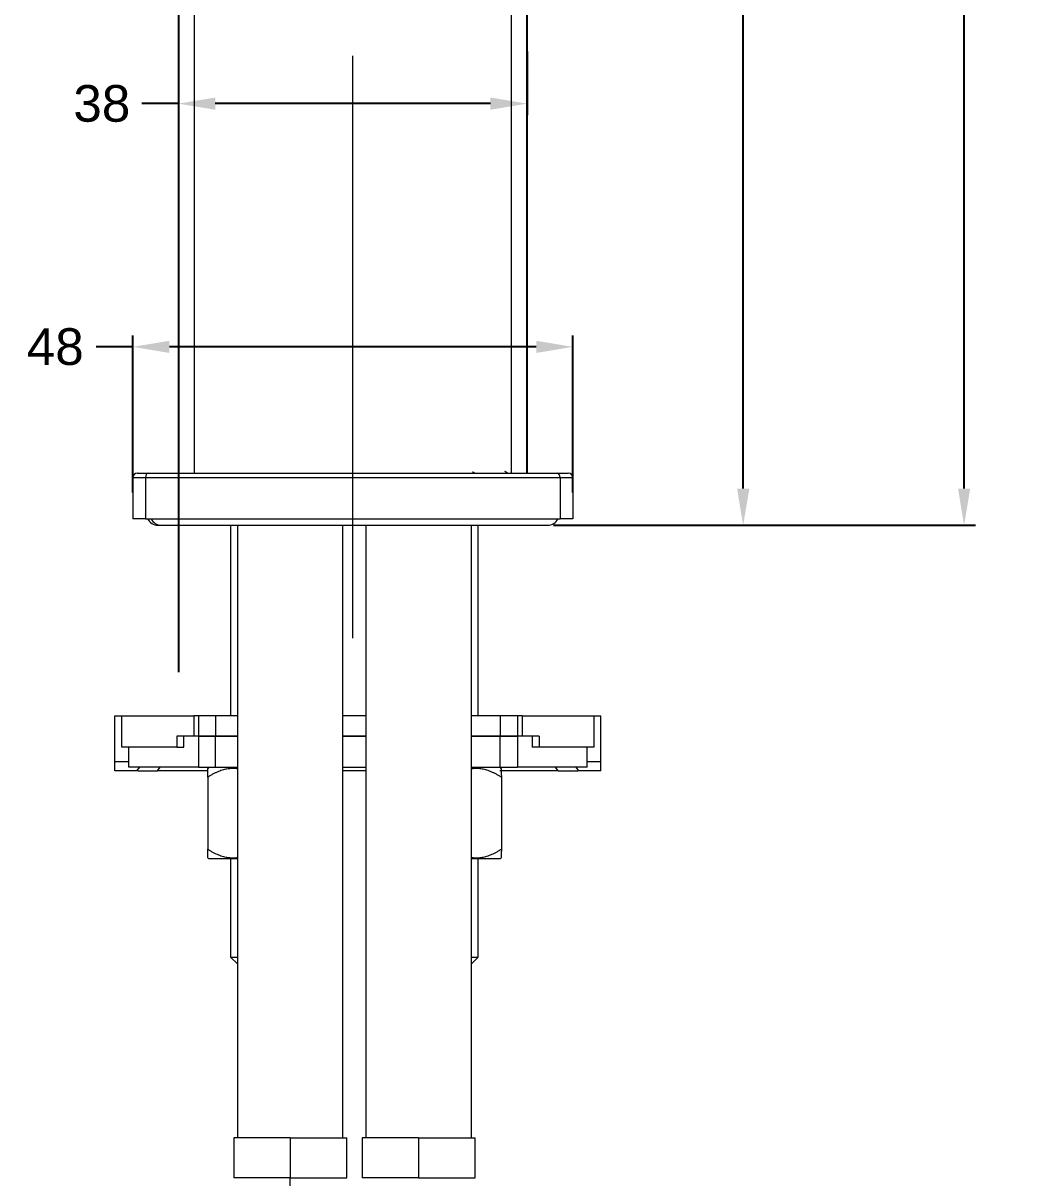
# Model space of a CAD drawing. Header units: millimetres. Extents: x 12315 to 13156, y -3112 to -2518.
# Drawn here: x 12585.3 to 12695.4, y -2968.9 to -2842.9 of the extents above; entities that cross this region are included whole.
import ezdxf

# ---------------------------------------------------------------- set-up
doc = ezdxf.new("R2010")
doc.units = ezdxf.units.MM
doc.linetypes.add('CENTERX2', pattern=[101.6, 63.5, -12.7, 12.7, -12.7])
doc.layers.add('CENTER', color=1, linetype='CENTERX2', lineweight=15)
doc.layers.add('DIM_', color=5, linetype='Continuous', lineweight=9)
doc.styles.get("Standard").update_dxf_attribs({"font": 'arial.ttf'})
doc.dimstyles.new('사본(2) STANDARD', dxfattribs={"dimscale": 0, "dimtxt": 4, "dimasz": 4, "dimexe": 1.25, "dimexo": 0.625, "dimgap": 1.5, "dimtad": 3, "dimtih": 1, "dimtoh": 1, "dimdec": 1, "dimzin": 9, "dimdsep": 46, "dimtxsty": 'Standard', "dimcen": 2.5, "dimclrd": 5, "dimclre": 5, "dimclrt": 5, "dimadec": 0, "dimazin": 0, "dimtfac": 1, "dimtdec": 1, "dimtmove": 0, "dimatfit": 3, "dimfxl": 1.25, "dimtfill": 1, "dimtolj": 1, "dimtzin": 0, "dimarcsym": 0})

# ---------------------------------------------------------------- blocks, each defined once
blk = doc.blocks.new('*D4')
at = {"layer": 'Defpoints', "color": 0, "transparency": 16777216}
for p in [(12621.3, -2727.35), (12687.96, -2727.35), (12642.55, -2897.73)]:
    blk.add_point(p, dxfattribs=at)
at = {"layer": 'DIM_', "color": 5, "lineweight": -2, "transparency": 16777216}
for p, q in [((12621.93, -2727.35), (12689.21, -2727.35)), ((12687.96, -2731.35), (12687.96, -2809)), ((12687.96, -2893.73), (12687.96, -2816.08)), ((12643.18, -2897.73), (12689.21, -2897.73))]:
    blk.add_line(p, q, dxfattribs=at)
at = {"layer": 'DIM_', "color": 5, "transparency": 16777216}
for points in [[(12687.3, -2731.35), (12688.63, -2731.35), (12687.96, -2727.35)], [(12687.3, -2893.73), (12688.63, -2893.73), (12687.96, -2897.73)]]:
    blk.add_solid(points, dxfattribs=at)
at = {"layer": 'DIM_', "color": 5, "transparency": 16777216, "insert": (12687.96, -2812.54), "char_height": 4, "attachment_point": 5, "bg_fill": 3, "box_fill_scale": 1.1, "bg_fill_color": 256, "bg_fill_true_color": 13158600, "bg_fill_transparency": 0}
blk.add_mtext('\\A1;170.4', dxfattribs=at)
blk = doc.blocks.new('*D5')
at = {"layer": 'Defpoints', "color": 0, "transparency": 16777216}
for p in [(12645.3, -2878.26), (12597.3, -2894.78), (12645.3, -2894.78)]:
    blk.add_point(p, dxfattribs=at)
at = {"layer": 'DIM_', "color": 5, "lineweight": -2, "transparency": 16777216}
for p, q in [((12597.3, -2894.16), (12597.3, -2877.01)), ((12645.3, -2894.16), (12645.3, -2877.01)), ((12597.3, -2878.26), (12593.3, -2878.26)), ((12641.3, -2878.26), (12601.3, -2878.26))]:
    blk.add_line(p, q, dxfattribs=at)
at = {"layer": 'DIM_', "color": 5, "transparency": 16777216}
for points in [[(12601.3, -2877.6), (12601.3, -2878.93), (12597.3, -2878.26)], [(12641.3, -2877.6), (12641.3, -2878.93), (12645.3, -2878.26)]]:
    blk.add_solid(points, dxfattribs=at)
at = {"layer": 'DIM_', "color": 5, "transparency": 16777216, "insert": (12588.85, -2878.26), "char_height": 4, "attachment_point": 5, "bg_fill": 3, "box_fill_scale": 1.1, "bg_fill_color": 256, "bg_fill_true_color": 13158600, "bg_fill_transparency": 0}
blk.add_mtext('\\A1;48', dxfattribs=at)
blk = doc.blocks.new('*D0')
at = {"layer": 'Defpoints', "color": 0, "transparency": 16777216}
for p in [(12602.3, -2845.41), (12640.3, -2845.41), (12602.3, -2851.73)]:
    blk.add_point(p, dxfattribs=at)
at = {"layer": 'DIM_', "color": 5, "lineweight": -2, "transparency": 16777216}
for p, q in [((12602.3, -2846.03), (12602.3, -2852.98)), ((12640.3, -2846.03), (12640.3, -2852.98)), ((12602.3, -2851.73), (12598.3, -2851.73)), ((12636.3, -2851.73), (12606.3, -2851.73))]:
    blk.add_line(p, q, dxfattribs=at)
at = {"layer": 'DIM_', "color": 5, "transparency": 16777216}
for points in [[(12606.3, -2851.06), (12606.3, -2852.4), (12602.3, -2851.73)], [(12636.3, -2851.06), (12636.3, -2852.4), (12640.3, -2851.73)]]:
    blk.add_solid(points, dxfattribs=at)
at = {"layer": 'DIM_', "color": 5, "transparency": 16777216, "insert": (12593.93, -2851.73), "char_height": 4, "attachment_point": 5, "bg_fill": 3, "box_fill_scale": 1.1, "bg_fill_color": 256, "bg_fill_true_color": 13158600, "bg_fill_transparency": 0}
blk.add_mtext('\\A1;38', dxfattribs=at)
blk = doc.blocks.new('*D6')
at = {"layer": 'Defpoints', "color": 0, "transparency": 16777216}
for p in [(12639.8, -2772.03), (12642.55, -2897.73), (12663.87, -2897.73)]:
    blk.add_point(p, dxfattribs=at)
at = {"layer": 'DIM_', "color": 5, "lineweight": -2, "transparency": 16777216}
for p, q in [((12640.43, -2772.03), (12665.12, -2772.03)), ((12663.87, -2776.03), (12663.87, -2831.34)), ((12663.87, -2893.73), (12663.87, -2838.43)), ((12643.18, -2897.73), (12665.12, -2897.73))]:
    blk.add_line(p, q, dxfattribs=at)
at = {"layer": 'DIM_', "color": 5, "transparency": 16777216}
for points in [[(12663.2, -2776.03), (12664.54, -2776.03), (12663.87, -2772.03)], [(12663.2, -2893.73), (12664.54, -2893.73), (12663.87, -2897.73)]]:
    blk.add_solid(points, dxfattribs=at)
at = {"layer": 'DIM_', "color": 5, "transparency": 16777216, "insert": (12663.87, -2834.88), "char_height": 4, "attachment_point": 5, "bg_fill": 3, "box_fill_scale": 1.1, "bg_fill_color": 256, "bg_fill_true_color": 13158600, "bg_fill_transparency": 0}
blk.add_mtext('\\A1;125.7', dxfattribs=at)

msp = doc.modelspace()

# ---------------------------------------------------------------- linework, layer by layer
at = {"linetype": 'Continuous', "lineweight": 18}
for p, q in [((12597.8, -2892.03), (12598.97, -2892.03)), ((12598.97, -2892.03), (12643.63, -2892.03)), ((12643.63, -2892.03), (12644.8, -2892.03)), ((12597.3, -2892.53), (12597.3, -2897.03)), ((12645.3, -2892.53), (12645.3, -2897.03)), ((12598.71, -2897.03), (12597.3, -2897.03)), ((12598.71, -2897.03), (12643.9, -2897.03)), ((12645.3, -2897.03), (12643.9, -2897.03)), ((12600.05, -2897.73), (12600.41, -2897.73)), ((12600.41, -2897.73), (12642.55, -2897.73)), ((12607.98, -2897.73), (12607.98, -2918.53)), ((12608.73, -2897.74), (12608.73, -2956.87)), ((12620.23, -2956.87), (12620.23, -2897.74)), ((12622.73, -2897.74), (12622.73, -2956.87)), ((12634.23, -2956.87), (12634.23, -2897.74)), ((12634.98, -2918.53), (12634.98, -2897.73)), ((12595.36, -2918.53), (12596.11, -2918.53)), ((12595.36, -2923.53), (12595.36, -2918.53)), ((12596.11, -2918.53), (12603.96, -2918.53)), ((12604.46, -2918.53), (12603.96, -2918.53)), ((12606.34, -2918.53), (12604.46, -2918.53)), ((12604.46, -2918.53), (12604.46, -2920.73)), ((12608.73, -2918.53), (12606.34, -2918.53)), ((12622.73, -2918.53), (12620.23, -2918.53)), ((12637.37, -2918.53), (12634.23, -2918.53)), ((12639.26, -2918.53), (12637.37, -2918.53)), ((12639.76, -2918.53), (12639.26, -2918.53)), ((12639.26, -2918.53), (12639.26, -2920.73)), ((12639.76, -2918.53), (12647.61, -2918.53)), ((12647.61, -2918.53), (12648.36, -2918.53)), ((12648.36, -2923.53), (12648.36, -2918.53)), ((12603.96, -2920.73), (12602.11, -2920.73)), ((12602.86, -2921.93), (12602.86, -2920.73)), ((12604.46, -2920.73), (12603.96, -2920.73)), ((12604.46, -2920.73), (12606.34, -2920.73)), ((12604.46, -2920.73), (12604.46, -2924.13)), ((12606.34, -2920.73), (12604.46, -2920.73)), ((12606.34, -2920.73), (12608.73, -2920.73)), ((12608.73, -2920.73), (12606.34, -2920.73)), ((12620.23, -2920.73), (12622.73, -2920.73)), ((12622.73, -2920.73), (12620.23, -2920.73)), ((12634.23, -2920.73), (12637.37, -2920.73)), ((12637.37, -2920.73), (12634.23, -2920.73)), ((12637.37, -2920.73), (12639.26, -2920.73)), ((12639.26, -2920.73), (12637.37, -2920.73)), ((12639.26, -2920.73), (12639.26, -2924.13)), ((12639.76, -2920.73), (12639.26, -2920.73)), ((12641.61, -2920.73), (12639.76, -2920.73)), ((12640.86, -2920.73), (12640.86, -2921.93)), ((12602.11, -2921.93), (12596.11, -2921.93)), ((12596.86, -2923.53), (12596.86, -2921.93)), ((12602.11, -2921.93), (12602.86, -2921.93)), ((12641.61, -2921.93), (12640.86, -2921.93)), ((12647.61, -2921.93), (12641.61, -2921.93)), ((12646.86, -2923.53), (12646.86, -2921.93)), ((12595.36, -2924.53), (12595.36, -2923.53)), ((12596.86, -2923.53), (12595.36, -2923.53)), ((12596.86, -2924.13), (12596.86, -2923.53)), ((12646.86, -2924.13), (12646.86, -2923.53)), ((12648.36, -2923.53), (12646.86, -2923.53)), ((12648.36, -2924.53), (12648.36, -2923.53)), ((12597.76, -2924.53), (12595.36, -2924.53)), ((12604.46, -2924.13), (12596.86, -2924.13)), ((12597.76, -2924.53), (12598.08, -2924.13)), ((12597.84, -2924.53), (12597.84, -2924.43)), ((12597.84, -2924.53), (12600.01, -2924.53)), ((12600.01, -2924.53), (12600.3, -2924.13)), ((12605.41, -2924.53), (12600.01, -2924.53)), ((12604.46, -2924.13), (12606.34, -2924.13)), ((12605.6, -2924.13), (12605.48, -2924.27)), ((12606.34, -2924.13), (12608.73, -2924.13)), ((12620.23, -2924.13), (12622.73, -2924.13)), ((12622.73, -2924.53), (12620.23, -2924.53)), ((12634.23, -2924.13), (12637.37, -2924.13)), ((12643.7, -2924.53), (12637.35, -2924.53)), ((12637.48, -2924.27), (12637.36, -2924.13)), ((12637.37, -2924.13), (12639.26, -2924.13)), ((12646.86, -2924.13), (12639.26, -2924.13)), ((12643.7, -2924.53), (12643.41, -2924.13)), ((12643.7, -2924.53), (12645.87, -2924.53)), ((12645.96, -2924.53), (12645.64, -2924.13)), ((12645.87, -2924.53), (12645.87, -2924.43)), ((12648.36, -2924.53), (12645.96, -2924.53)), ((12605.48, -2925.21), (12605.48, -2933.06)), ((12637.5, -2925.21), (12637.5, -2933.06)), ((12605.48, -2934), (12605.6, -2934.13)), ((12608.73, -2934.13), (12605.6, -2934.13)), ((12607.98, -2934.13), (12607.98, -2944.83)), ((12637.36, -2934.13), (12634.23, -2934.13)), ((12634.98, -2944.83), (12634.98, -2934.13)), ((12637.36, -2934.13), (12637.48, -2934)), ((12607.98, -2944.83), (12608.73, -2945.58)), ((12607.98, -2944.83), (12608.73, -2944.83)), ((12634.23, -2945.58), (12634.98, -2944.83)), ((12634.23, -2944.83), (12634.98, -2944.83)), ((12608.73, -2956.87), (12608.73, -2964.56)), ((12620.23, -2964.56), (12620.23, -2956.87)), ((12622.73, -2956.87), (12622.73, -2964.56)), ((12634.23, -2964.56), (12634.23, -2956.87)), ((12614.48, -2964.56), (12608.33, -2964.56)), ((12608.33, -2964.56), (12608.33, -2968.92)), ((12614.48, -2964.56), (12620.63, -2964.56)), ((12620.63, -2968.92), (12620.63, -2964.56)), ((12628.48, -2964.56), (12622.33, -2964.56)), ((12622.33, -2964.56), (12622.33, -2968.92)), ((12628.48, -2964.56), (12634.63, -2964.56)), ((12634.63, -2968.92), (12634.63, -2964.56))]:
    msp.add_line(p, q, dxfattribs=at)
at = {"linetype": 'Continuous', "lineweight": 13}
for p, q in [((12597.3, -2892.53), (12598.71, -2892.53)), ((12598.71, -2892.53), (12643.9, -2892.53)), ((12598.71, -2892.53), (12598.71, -2897.03)), ((12643.9, -2892.53), (12645.3, -2892.53)), ((12643.9, -2892.53), (12643.9, -2897.03)), ((12596.11, -2921.93), (12596.11, -2918.53)), ((12603.96, -2918.53), (12603.96, -2920.73)), ((12606.34, -2918.53), (12606.34, -2920.73)), ((12637.37, -2918.53), (12637.37, -2920.73)), ((12639.76, -2918.53), (12639.76, -2920.73)), ((12647.61, -2921.93), (12647.61, -2918.53)), ((12602.11, -2920.73), (12602.11, -2921.93)), ((12606.34, -2924.13), (12606.34, -2920.73)), ((12637.37, -2924.13), (12637.37, -2920.73)), ((12641.61, -2920.73), (12641.61, -2921.93)), ((12614.48, -2964.56), (12614.48, -2968.92)), ((12628.48, -2964.56), (12628.48, -2968.92)), ((12614.48, -2968.92), (12608.33, -2968.92)), ((12614.48, -2968.92), (12620.63, -2968.92)), ((12614.48, -2971.56), (12614.48, -2968.92)), ((12628.48, -2968.92), (12622.33, -2968.92)), ((12628.48, -2968.92), (12634.63, -2968.92))]:
    msp.add_line(p, q, dxfattribs=at)
at = {"linetype": 'Continuous', "lineweight": 18}
for centre, radius, start, end in [((12597.8, -2892.53), 0.5, 90, 180), ((12644.8, -2892.53), 0.5, 0, 90), ((12600.05, -2896.48), 1.25, 206.1042, 270), ((12642.55, -2896.48), 1.25, 270, 333.8958)]:
    msp.add_arc(centre, radius, start, end, dxfattribs=at)
at = {"linetype": 'Continuous', "lineweight": 13}
for centre, major_axis, ratio, start_param, end_param in [((12598.97, -2892.53), (0, 0.5), 0.531646, 0, 1.570796), ((12643.63, -2892.53), (0, 0.5), 0.531646, 4.712389, 6.283185), ((12600.41, -2896.48), (0, 1.25), 0.983402, 2.026426, 3.141593)]:
    msp.add_ellipse(centre, major_axis=major_axis, ratio=ratio, start_param=start_param, end_param=end_param, dxfattribs=at)
at = {"linetype": 'Continuous', "lineweight": 18}
for points, degree in [([(12602.3, -2892.03), (12602.3, -2890.32), (12602.3, -2886.67), (12602.3, -2880.58), (12602.3, -2873.78), (12602.3, -2866.13), (12602.3, -2857.43), (12602.3, -2847.48), (12602.3, -2836.68), (12602.3, -2825.39), (12602.3, -2813.04), (12602.3, -2804.13), (12602.3, -2799.5)], 3), ([(12640.3, -2799.5), (12640.3, -2803.39), (12640.3, -2810.86), (12640.3, -2820.99), (12640.3, -2830.42), (12640.3, -2839.37), (12640.3, -2848.24), (12640.3, -2856.7), (12640.3, -2864.29), (12640.3, -2871.03), (12640.3, -2877.08), (12640.3, -2882.51), (12640.3, -2887.39), (12640.3, -2890.52), (12640.3, -2892.03)], 3), ([(12634.35, -2891.88), (12634.48, -2891.96), (12634.61, -2892.03)], 2), ([(12638.18, -2892.03), (12638.04, -2891.95), (12637.89, -2891.87)], 2)]:
    msp.add_open_spline(points, degree=degree, dxfattribs=at)
for points, knots in [([(12602.31, -2799.52), (12602.31, -2805.23), (12602.32, -2816.44), (12602.33, -2832.93), (12602.33, -2848.77), (12602.33, -2863.96), (12602.33, -2878.31), (12602.33, -2887.6), (12602.33, -2892.03)], [0, 0, 0, 0, 0.185207, 0.363423, 0.534646, 0.698875, 0.856113, 1, 1, 1, 1]), ([(12640.28, -2892.04), (12640.28, -2886.52), (12640.27, -2875.51), (12640.27, -2859.22), (12640.27, -2843.38), (12640.28, -2828.19), (12640.28, -2813.64), (12640.29, -2804.16), (12640.29, -2799.52)], [0, 0, 0, 0, 0.178832, 0.357035, 0.528254, 0.692489, 0.849739, 1, 1, 1, 1]), ([(12605.48, -2925.21), (12605.48, -2925.14), (12605.48, -2925.01), (12605.48, -2924.85), (12605.48, -2924.71), (12605.48, -2924.59), (12605.48, -2924.49), (12605.48, -2924.41), (12605.48, -2924.34), (12605.48, -2924.3), (12605.48, -2924.27), (12605.48, -2924.27), (12605.48, -2924.27)], [0, 0, 0, 0, 0.10025, 0.200499, 0.300749, 0.400998, 0.501248, 0.601497, 0.701747, 0.801996, 0.902246, 1, 1, 1, 1]), ([(12608.73, -2924.3), (12608.65, -2924.29), (12608.48, -2924.27), (12608.22, -2924.26), (12607.97, -2924.27), (12607.71, -2924.3), (12607.45, -2924.34), (12607.19, -2924.41), (12606.92, -2924.49), (12606.65, -2924.59), (12606.37, -2924.71), (12606.09, -2924.85), (12605.79, -2925.01), (12605.58, -2925.14), (12605.48, -2925.21)], [0, 0, 0, 0, 0.081036, 0.164578, 0.24812, 0.331663, 0.415205, 0.498747, 0.582289, 0.665831, 0.749373, 0.832916, 0.916458, 1, 1, 1, 1]), ([(12637.5, -2925.21), (12637.39, -2925.14), (12637.18, -2925.01), (12636.89, -2924.85), (12636.6, -2924.71), (12636.33, -2924.59), (12636.06, -2924.49), (12635.79, -2924.41), (12635.53, -2924.34), (12635.27, -2924.3), (12635.01, -2924.27), (12634.76, -2924.26), (12634.5, -2924.27), (12634.32, -2924.29), (12634.23, -2924.3), (12634.23, -2924.31)], [0, 0, 0, 0, 0.082818, 0.165636, 0.248454, 0.331272, 0.414089, 0.496907, 0.579725, 0.662543, 0.745361, 0.828179, 0.910997, 0.993815, 1, 1, 1, 1]), ([(12637.48, -2924.27), (12637.48, -2924.27), (12637.48, -2924.27), (12637.48, -2924.3), (12637.48, -2924.34), (12637.49, -2924.41), (12637.49, -2924.49), (12637.49, -2924.59), (12637.49, -2924.71), (12637.49, -2924.85), (12637.5, -2925.01), (12637.5, -2925.14), (12637.5, -2925.21)], [0, 0, 0, 0, 0.089566, 0.190726, 0.291885, 0.393044, 0.494204, 0.595363, 0.696522, 0.797681, 0.898841, 1, 1, 1, 1]), ([(12605.48, -2933.06), (12605.58, -2933.13), (12605.79, -2933.25), (12606.09, -2933.42), (12606.37, -2933.56), (12606.65, -2933.68), (12606.92, -2933.78), (12607.19, -2933.86), (12607.45, -2933.92), (12607.71, -2933.97), (12607.97, -2934), (12608.22, -2934), (12608.48, -2934), (12608.65, -2933.98), (12608.73, -2933.97)], [0, 0, 0, 0, 0.083529, 0.167058, 0.250587, 0.334116, 0.417646, 0.501175, 0.584704, 0.668233, 0.751762, 0.835291, 0.91882, 1, 1, 1, 1]), ([(12605.48, -2934), (12605.48, -2934), (12605.48, -2934), (12605.48, -2933.97), (12605.48, -2933.92), (12605.48, -2933.86), (12605.48, -2933.78), (12605.48, -2933.68), (12605.48, -2933.56), (12605.48, -2933.42), (12605.48, -2933.25), (12605.48, -2933.13), (12605.48, -2933.06)], [0, 0, 0, 0, 0.098367, 0.198549, 0.29873, 0.398912, 0.499093, 0.599274, 0.699456, 0.799637, 0.899819, 1, 1, 1, 1]), ([(12634.23, -2933.96), (12634.23, -2933.96), (12634.33, -2933.98), (12634.5, -2934), (12634.76, -2934), (12635.01, -2934), (12635.27, -2933.97), (12635.53, -2933.92), (12635.79, -2933.86), (12636.06, -2933.78), (12636.33, -2933.68), (12636.6, -2933.56), (12636.89, -2933.42), (12637.18, -2933.25), (12637.39, -2933.13), (12637.5, -2933.06)], [0, 0, 0, 0, 0.005851, 0.088697, 0.171542, 0.254388, 0.337234, 0.42008, 0.502925, 0.585771, 0.668617, 0.751463, 0.834308, 0.917154, 1, 1, 1, 1]), ([(12637.5, -2933.06), (12637.5, -2933.13), (12637.5, -2933.25), (12637.49, -2933.42), (12637.49, -2933.56), (12637.49, -2933.68), (12637.49, -2933.78), (12637.49, -2933.86), (12637.48, -2933.92), (12637.48, -2933.97), (12637.48, -2933.99), (12637.48, -2934), (12637.48, -2934)], [0, 0, 0, 0, 0.101224, 0.202448, 0.303672, 0.404897, 0.506121, 0.607345, 0.708569, 0.809793, 0.911017, 1, 1, 1, 1])]:
    msp.add_open_spline(points, degree=3, knots=knots, dxfattribs=at)
at = {"linetype": 'Continuous', "lineweight": 13}
for points, knots in [([(12604.03, -2892.03), (12604.03, -2890.76), (12604.04, -2887.45), (12604.04, -2881.86), (12604.05, -2874.97), (12604.05, -2867.18), (12604.05, -2858.33), (12604.05, -2848.4), (12604.02, -2837.53), (12603.97, -2825.78), (12603.89, -2813.11), (12603.8, -2804.32), (12603.76, -2799.75)], [0, 0, 0, 0, 0.041327, 0.107542, 0.181722, 0.265411, 0.3607, 0.46932, 0.588054, 0.714231, 0.851224, 1, 1, 1, 1]), ([(12638.85, -2799.75), (12638.81, -2803.53), (12638.74, -2810.75), (12638.66, -2821.16), (12638.61, -2830.85), (12638.58, -2840.06), (12638.56, -2848.89), (12638.55, -2857.23), (12638.55, -2864.85), (12638.56, -2871.67), (12638.56, -2877.77), (12638.57, -2883.26), (12638.57, -2887.94), (12638.57, -2890.82), (12638.57, -2892.03)], [0, 0, 0, 0, 0.12288, 0.234799, 0.338711, 0.437671, 0.534331, 0.625928, 0.70853, 0.781974, 0.847705, 0.906676, 0.960398, 1, 1, 1, 1])]:
    msp.add_open_spline(points, degree=3, knots=knots, dxfattribs=at)

# ---------------------------------------------------------------- next in the draw order: dimensions: what is measured, and where the dimension line sits
at = {"layer": 'DIM_'}
dim = msp.add_linear_dim(base=(12687.96, -2727.35), p1=(12642.55, -2897.73), p2=(12621.3, -2727.35), angle=90, dimstyle='사본(2) STANDARD', override={"dimscale": 1, "dimtad": 0}, dxfattribs=at)
dim.commit()
dim.dimension.update_dxf_attribs({"geometry": '*D4', "text_midpoint": (12687.96, -2812.54)})

# ---------------------------------------------------------------- next in the draw order: dimensions: what is measured, and where the dimension line sits
for base, p1, p2, picture, middle in [((12602.3, -2851.73), (12640.3, -2845.41), (12602.3, -2845.41), '*D0', (12593.93, -2851.73)), ((12645.3, -2878.26), (12597.3, -2894.78), (12645.3, -2894.78), '*D5', (12588.85, -2878.26))]:
    dim = msp.add_linear_dim(base=base, p1=p1, p2=p2, dimstyle='사본(2) STANDARD', override={"dimscale": 1, "dimtad": 0}, dxfattribs=at)
    dim.commit()
    dim.dimension.update_dxf_attribs({"geometry": picture, "text_midpoint": middle, "dimtype": 128})

# ---------------------------------------------------------------- next in the draw order: linework, layer by layer
msp.add_line((12602.3, -2892.03), (12602.3, -2913.75))
at = {"layer": 'CENTER'}
msp.add_line((12621.3, -2910.03), (12621.3, -2722.47), dxfattribs=at)

# ---------------------------------------------------------------- next in the draw order: dimensions: what is measured, and where the dimension line sits
at = {"layer": 'DIM_'}
dim = msp.add_linear_dim(base=(12663.87, -2897.73), p1=(12639.8, -2772.03), p2=(12642.55, -2897.73), angle=90, dimstyle='사본(2) STANDARD', override={"dimscale": 1, "dimtad": 0}, dxfattribs=at)
dim.commit()
dim.dimension.update_dxf_attribs({"geometry": '*D6', "text_midpoint": (12663.87, -2834.88)})

doc.saveas('drawing.dxf')
